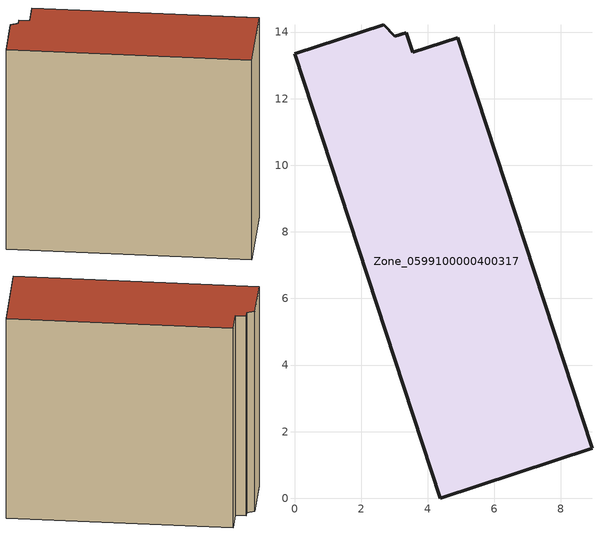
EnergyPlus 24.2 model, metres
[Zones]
Zone_0599100000400317
 floor ground (C_G): 3.01,13.87 3.36,13.98 3.55,13.39 4.9,13.83 8.93,1.5 4.37,0 0,13.35 2.68,14.22 z3.65
 wall outside (C_F): 2.68,14.22 0,13.35 4.37,0 8.93,1.5 4.9,13.83 3.55,13.39 3.36,13.98 3.01,13.87 2.68,14.22 z3.65:16.81
 roof outside (C_R): 3.36,13.98 3.01,13.87 2.68,14.22 0,13.35 4.37,0 8.93,1.5 4.9,13.83 3.55,13.39 z16.81
[BUILDING]
Pand.0599100000400317: North Axis=0; Terrain=City; Loads Convergence Tolerance Value=0.04; Temperature Convergence Tolerance Value=0.4; Solar Distribution=FullExterior; Maximum Number of Warmup Days=25; Minimum Number of Warmup Days=1
[Site:Location]
Rotterdam.The.Hague.AP_ZH_NLD Design_Conditions: Latitude=51.96; Longitude=4.45; Time Zone=1; Elevation=-4.5
[SITE:GROUNDTEMPERATURE:BUILDINGSURFACE]
18, 18, 18, 18, 18, 18, 18, 18, 18, 18, 18, 18
[MATERIAL] Thermal Absorptance=0.9; Solar Absorptance=0.7; Visible Absorptance=0.7
Name | Roughness | Thickness | Conductivity | Density | Specific Heat
G.TI.1992-2005 | MediumSmooth | 0.15 | 0.06 | 540 | 1210
F.TI.1992-2005 | Rough | 0.3 | 0.12 | 1920 | 840
R.TI.1992-2005 | MediumRough | 0.2 | 0.08 | 1500 | 1000
[CONSTRUCTION]
C_G: G.TI.1992-2005
C_F: F.TI.1992-2005
C_R: R.TI.1992-2005
[ZONE]
Zone_0599100000400317: Type=1; Multiplier=1; Ceiling Height=Autocalculate; Volume=Autocalculate; Floor Area=autocalculate; Part of Total Floor Area=Yes
[ZONEINFILTRATION:DESIGNFLOWRATE]
Infil_Zone_0599100000400317: Zone or ZoneList or Space or SpaceList=Zone_0599100000400317; Schedule=AlwaysOn; Design Flow Rate Calculation Method=Flow/Area; Flow Rate per Floor Area=0.0015; Constant Term Coefficient=1; Temperature Term Coefficient=0; Velocity Term Coefficient=0; Velocity Squared Term Coefficient=0
[HVACTEMPLATE:ZONE:IDEALLOADSAIRSYSTEM]
Zone_0599100000400317: Maximum Heating Supply Air Temperature=50; Minimum Cooling Supply Air Temperature=13; Maximum Heating Supply Air Humidity Ratio=0.0156; Minimum Cooling Supply Air Humidity Ratio=0.0077; Heating Limit=NoLimit; Cooling Limit=NoLimit; Dehumidification Control Type=ConstantSensibleHeatRatio; Cooling Sensible Heat Ratio=0.7; Dehumidification Setpoint=60; Humidification Control Type=None; Humidification Setpoint=30; Outdoor Air Method=None; Outdoor Air Flow Rate per Person=0.00944; Outdoor Air Flow Rate per Zone Floor Area=0; Outdoor Air Flow Rate per Zone=0; Demand Controlled Ventilation Type=None; Outdoor Air Economizer Type=NoEconomizer; Heat Recovery Type=None; Sensible Heat Recovery Effectiveness=0.7; Latent Heat Recovery Effectiveness=0.65
[ZONECONTROL:THERMOSTAT]
ThermostatControl_Zone_0599100000400317: Zone or ZoneList=Zone_0599100000400317; Control Type Schedule=DualSetpointControlType; Control 1=Thermostat_Zone_0599100000400317; Temperature Difference Between Cutout And Setpoint=0
[THERMOSTATSETPOINT:DUALSETPOINT]
Thermostat_Zone_0599100000400317: Heating Setpoint Temperature Schedule=HeatingSetpoint_Zone_0599100000400317; Cooling Setpoint Temperature Schedule=CoolingSetpoint_Zone_0599100000400317
[SCHEDULE:COMPACT]
HeatingSetpoint_Zone_0599100000400317: Through: 12/31, For: AllDays, Until: 24:00, 21
CoolingSetpoint_Zone_0599100000400317: Through: 12/31, For: AllDays, Until: 24:00, 24
DualSetpointControlType: Through: 12/31, For: AllDays, Until: 24:00, 4
AlwaysOn: Through: 12/31, For: AllDays, Until: 24:00, 1
